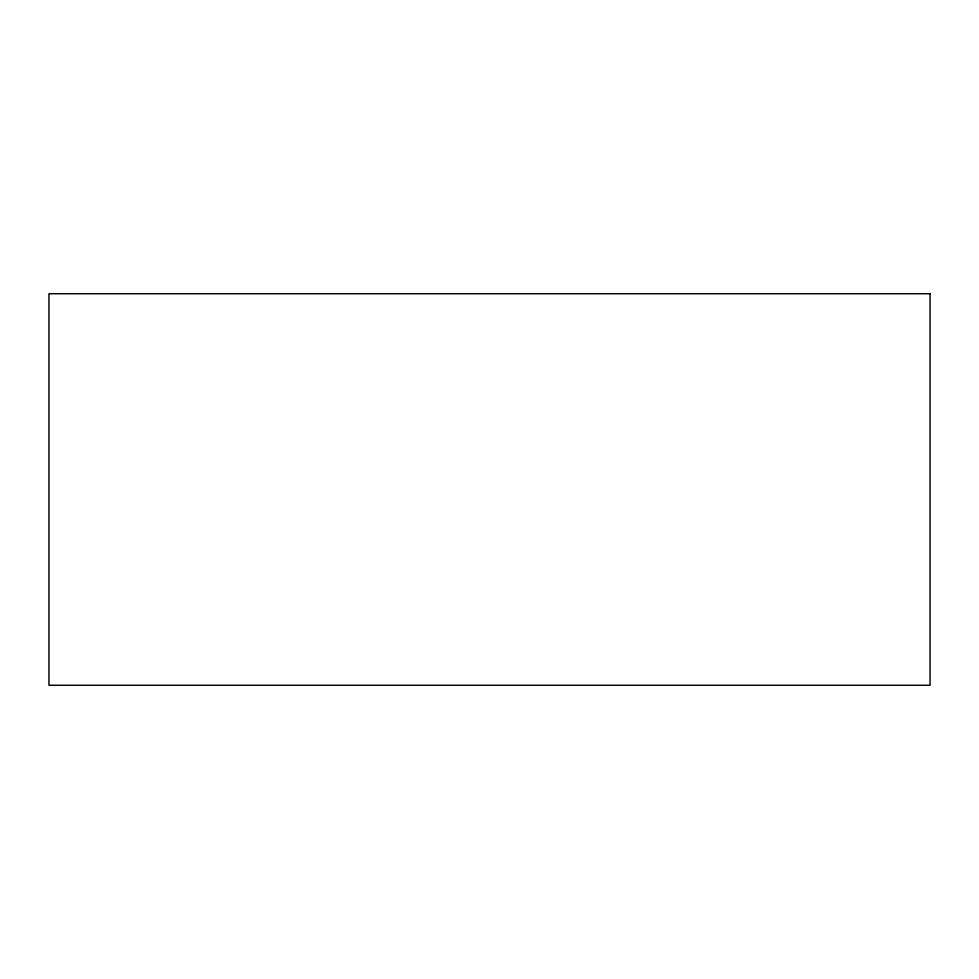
<?xml version="1.0" encoding="UTF-8"?>
<svg xmlns="http://www.w3.org/2000/svg" width="979" height="979" viewBox="0 0 979 979"><rect width="100%" height="100%" fill="white"/><g stroke="black" fill="none" stroke-linecap="round" stroke-linejoin="round"><path stroke-width="1.47" d="M930.05 293.724L48.95 293.724L48.95 685.276L930.05 685.276L930.05 293.724"/></g></svg>
